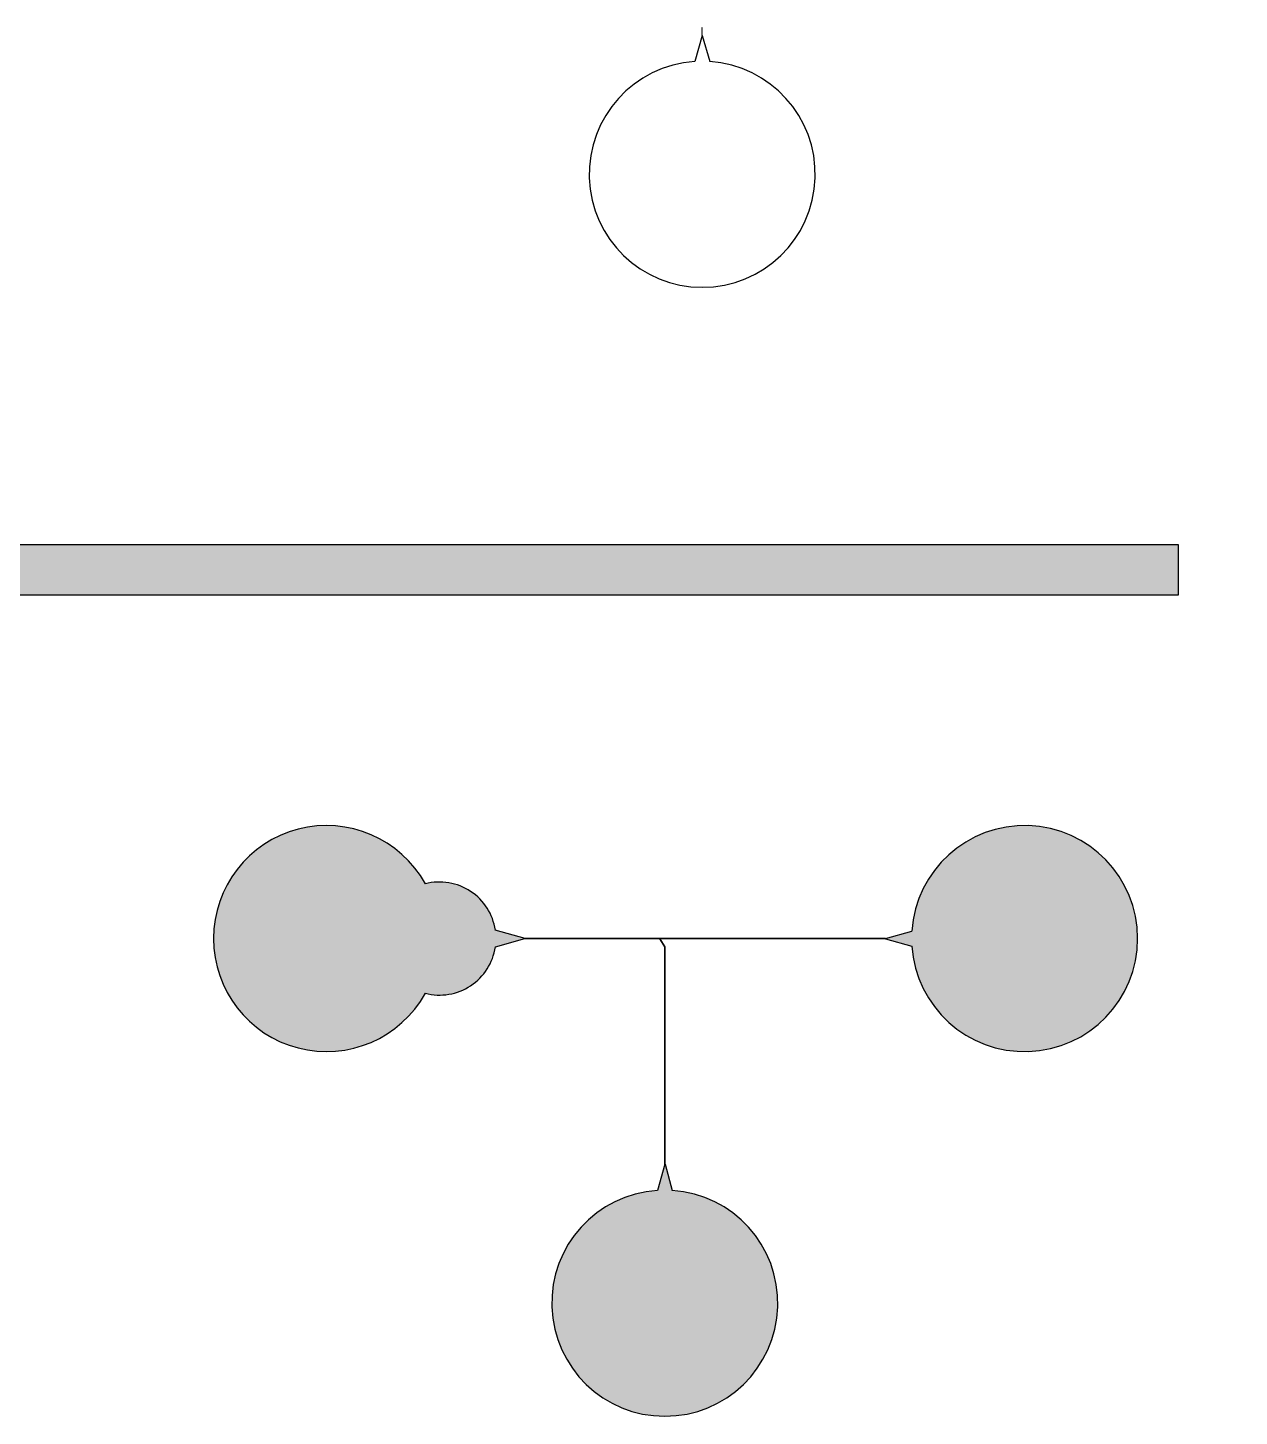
# Model space of a CAD drawing. Header units: inches. Extents: x 741154 to 810950, y 213785 to 295527.
# Drawn here: x 768266 to 778987, y 244800 to 257084 of the extents above; entities that cross this region are included whole.
import ezdxf

# ---------------------------------------------------------------- set-up
doc = ezdxf.new("R2010")
doc.units = ezdxf.units.IN
doc.header["$MEASUREMENT"] = 0

msp = doc.modelspace()

# ---------------------------------------------------------------- hatches: boundary and pattern name
h = msp.add_hatch(color=256)
h.dxf.hatch_style = 1
h.paths.add_polyline_path([(810350, 248306), (810950, 248306), (810950, 254956), (810350, 254956), (810350, 252513), (788527, 252513), (788527, 252065), (810350, 252065)])
h.paths.add_polyline_path([(756808, 248940), (757408, 248940), (757408, 252065), (778448, 252065), (778448, 252513), (757408, 252513), (757408, 254774), (756808, 254774)])
h = msp.add_hatch(color=256)
h.dxf.hatch_style = 1
edge = h.paths.add_edge_path()
edge.add_line((775856, 249027), (772667, 249027))
edge.add_line((772667, 249027), (772404, 249101))
edge.add_arc((771910, 249026), 500, 368.5994, 464.4775)
edge.add_arc((770910, 249026), 1000, 388.955, 691.045)
edge.add_arc((771910, 249026), 500, 255.5225, 351.4006)
edge.add_line((772404, 248951), (772663, 249024))
edge.add_line((772663, 249024), (773861, 249024))
edge.add_line((773861, 249024), (773903, 248952))
edge.add_line((773903, 248952), (773903, 247030))
edge.add_line((773903, 247030), (773838, 246798))
edge.add_arc((773904, 245800), 1000, 453.7916, 806.2084)
edge.add_line((773970, 246798), (773906, 247030))
edge.add_line((773906, 247030), (773906, 248953))
edge.add_line((773906, 248953), (773864, 249024))
edge.add_line((773864, 249024), (775856, 249024))
edge.add_line((775856, 249024), (776090, 248960))
edge.add_arc((777088, 249026), 1000, 183.7916, 536.2084)
edge.add_line((776090, 249092), (775856, 249027))

# ---------------------------------------------------------------- linework, layer by layer
for p, q in [((774234, 257015), (774169, 256786)), ((774234, 257015), (774235, 257015)), ((774235, 257015), (774301, 256786)), ((757408, 252513), (778448, 252513)), ((778448, 252513), (778448, 252065)), ((778448, 252065), (757408, 252065)), ((772667, 249027), (772404, 249101)), ((772663, 249024), (772404, 248951)), ((773861, 249024), (772663, 249024)), ((775856, 249027), (772667, 249027)), ((773903, 248952), (773861, 249024)), ((773906, 248953), (773864, 249024)), ((775856, 249024), (773864, 249024)), ((775856, 249027), (776090, 249092)), ((775856, 249024), (776090, 248960)), ((773903, 247030), (773903, 248952)), ((773906, 247030), (773906, 248953)), ((773903, 247030), (773838, 246798)), ((773906, 247030), (773970, 246798))]:
    msp.add_line(p, q)
for points in [[(774236, 257084), (774233, 257084), (774233, 257081), (774236, 257081)], [(774236, 257075), (774233, 257075), (774233, 257072), (774236, 257072)], [(774236, 257066), (774233, 257066), (774233, 257063), (774236, 257063)], [(774236, 257057), (774233, 257057), (774233, 257054), (774236, 257054)], [(774236, 257048), (774233, 257048), (774233, 257045), (774236, 257045)], [(774236, 257039), (774233, 257039), (774233, 257036), (774236, 257036)], [(774236, 257030), (774233, 257030), (774233, 257027), (774236, 257027)], [(774236, 257021), (774233, 257021), (774233, 257018), (774236, 257018)]]:
    msp.add_lwpolyline(points, close=True)
for centre, radius, start, end in [((774235, 255788), 1000, 93.7916, 86.2084), ((770910, 249026), 1000, 28.955, 331.045), ((777088, 249026), 1000, 183.7916, 176.2084), ((771910, 249026), 500, 8.5994, 104.4775), ((771910, 249026), 500, 255.5225, 351.4006), ((773904, 245800), 1000, 93.7916, 86.2084)]:
    msp.add_arc(centre, radius, start, end)

doc.saveas('drawing.dxf')
